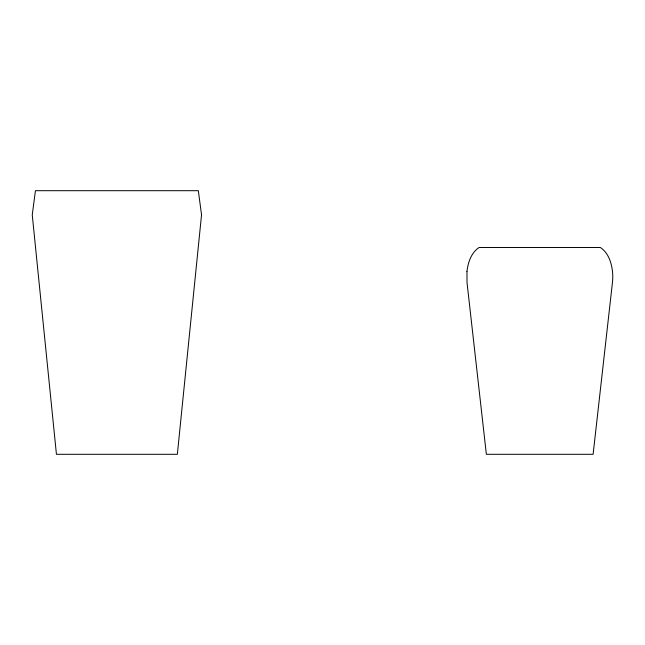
<?xml version="1.0" encoding="UTF-8"?>
<svg xmlns="http://www.w3.org/2000/svg" width="645" height="645" viewBox="0 0 645 645"><rect width="100%" height="100%" fill="white"/><g stroke="black" fill="none" stroke-linecap="round" stroke-linejoin="round"><path stroke-width="0.97" d="M466.956 271.569L467.012 282.486L486.362 454.306L593.11 454.306L612.452 282.486A51.31 51.205 -90 0 0 612.508 271.569C611.46 262.579 608.332 252.703 600.382 247.511L479.09 247.511C471.132 252.703 468.004 262.579 466.956 271.569M201.538 214.882L177.351 454.306L56.438 454.306L32.25 214.882L35.451 190.694L198.338 190.694L201.538 214.882"/></g></svg>
